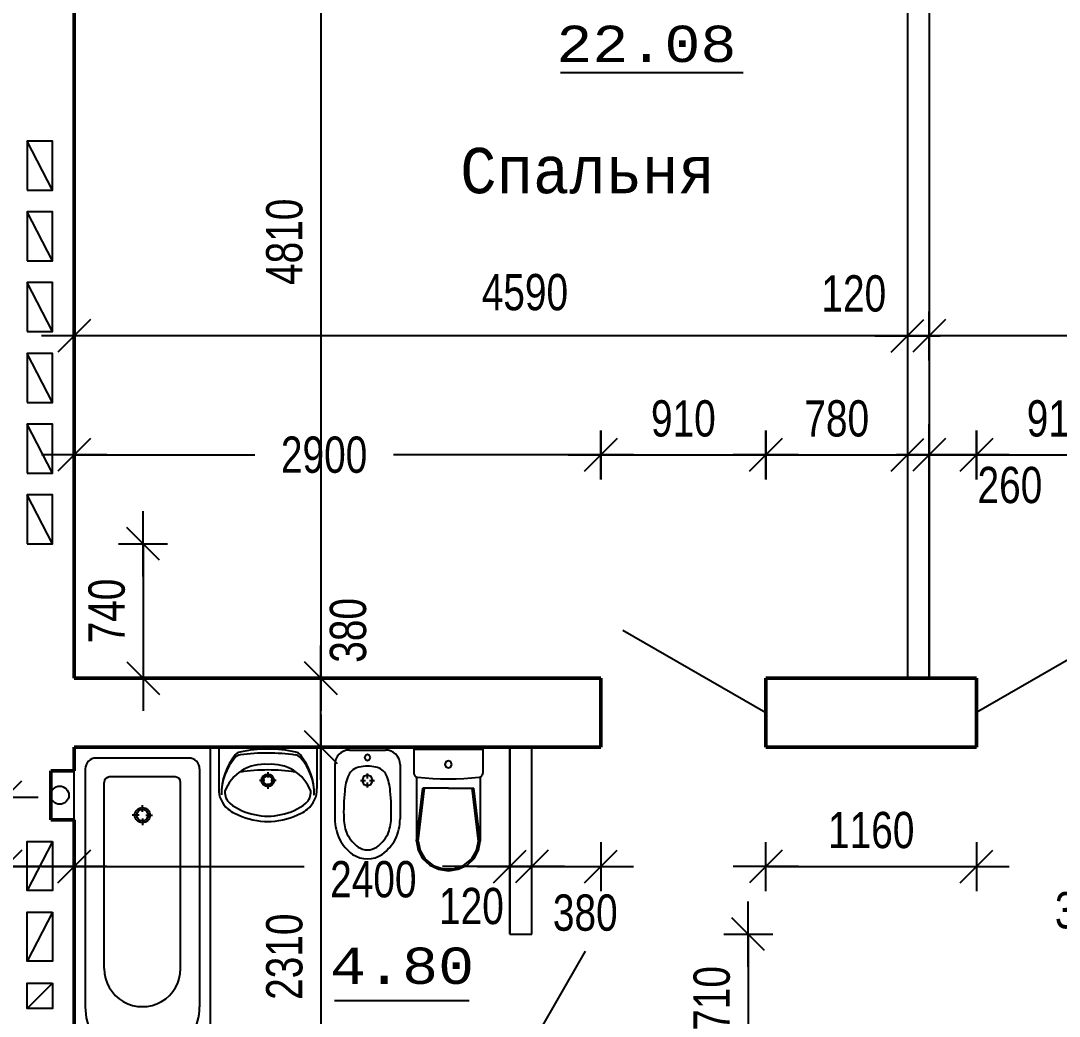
# Model space of a CAD drawing. Extents: x 3578 to 5591, y 95 to 458.
# Drawn here: x 4502.1 to 4559.3, y 181.4 to 236.3 of the extents above; entities that cross this region are included whole.
import ezdxf

# ---------------------------------------------------------------- set-up
doc = ezdxf.new("R2010")
doc.units = 0
doc.header["$MEASUREMENT"] = 0
doc.layers.get('0').update_dxf_attribs({"linetype": 'CONTINUOUS'})
doc.layers.get('DEFPOINTS').update_dxf_attribs({"linetype": 'CONTINUOUS'})
doc.layers.add('Chata', color=7, linetype='CONTINUOUS')
doc.layers.add('Furniture___Equipment', color=7, linetype='CONTINUOUS')
doc.styles.add('RUSS', font='russ', dxfattribs={"width": 0.8})
doc.styles.get("Standard").update_dxf_attribs({"font": 'cour.ttf'})
doc.dimstyles.new('Text 2mm', dxfattribs={"dimtxt": 2, "dimasz": 0.09, "dimexe": 0, "dimexo": 0, "dimgap": 1, "dimtad": 1, "dimdec": 0, "dimlfac": 100, "dimzin": 0, "dimdsep": 46, "dimtxsty": 'RUSS', "dimblk": 'A8MITTA', "dimcen": 3, "dimse1": 1, "dimse2": 1, "dimclrd": 6, "dimclrt": 6, "dimadec": 0, "dimazin": 0, "dimtp": 6, "dimtm": 6, "dimtfac": 1, "dimtdec": 0, "dimtofl": 0, "dimtmove": 2, "dimatfit": 3, "dimldrblk": 'A8MITTA', "dimfxl": 1, "dimtolj": 1, "dimtzin": 0, "dimarcsym": 0})

# ---------------------------------------------------------------- blocks, each defined once
blk = doc.blocks.new('A8MITTA', base_point=(3180, 3140))
for p, q in [((3180, 3155), (3180, 3125)), ((3170, 3130), (3190, 3150)), ((3160, 3140), (3200, 3140))]:
    blk.add_line(p, q)
blk = doc.blocks.new('*D56')
at = {"layer": 'Chata', "color": 6, "lineweight": -2, "ltscale": 0.01, "transparency": 16777216}
blk.add_line((4599.477, 218.892), (4552.257, 218.892), dxfattribs=at)
at = {"layer": 'DEFPOINTS', "color": 0, "ltscale": 0.01, "transparency": 16777216}
for p in [(4552.167, 218.892), (4552.167, 200.028), (4599.567, 200.028)]:
    blk.add_point(p, dxfattribs=at)
at = {"layer": 'Chata', "color": 6, "lineweight": -2, "ltscale": 0.01, "transparency": 16777216, "xscale": 0.09, "yscale": 0.09, "zscale": 0.09, "rotation": 180}
blk.add_blockref('A8MITTA', (4552.167, 218.892), dxfattribs=at)
at = {"layer": 'Chata', "color": 6, "lineweight": -2, "ltscale": 0.01, "transparency": 16777216, "xscale": 0.09, "yscale": 0.09, "zscale": 0.09}
blk.add_blockref('A8MITTA', (4599.567, 218.892), dxfattribs=at)
at = {"layer": 'Chata', "color": 6, "ltscale": 0.01, "transparency": 16777216, "insert": (4562.827, 222.542), "char_height": 2, "attachment_point": 5, "style": 'RUSS'}
blk.add_mtext('\\A1;4740', dxfattribs=at)
blk = doc.blocks.new('*D64')
at = {"layer": 'Chata', "color": 6, "lineweight": -2, "ltscale": 0.01, "transparency": 16777216}
blk.add_line((4534.157, 212.333), (4543.077, 212.333), dxfattribs=at)
at = {"layer": 'DEFPOINTS', "color": 0, "ltscale": 0.01, "transparency": 16777216}
for p in [(4543.167, 212.333), (4534.067, 196.228), (4543.167, 196.228)]:
    blk.add_point(p, dxfattribs=at)
at = {"layer": 'Chata', "color": 6, "lineweight": -2, "ltscale": 0.01, "transparency": 16777216, "xscale": 0.09, "yscale": 0.09, "zscale": 0.09, "rotation": 180}
blk.add_blockref('A8MITTA', (4534.067, 212.333), dxfattribs=at)
at = {"layer": 'Chata', "color": 6, "lineweight": -2, "ltscale": 0.01, "transparency": 16777216, "xscale": 0.09, "yscale": 0.09, "zscale": 0.09}
blk.add_blockref('A8MITTA', (4543.167, 212.333), dxfattribs=at)
at = {"layer": 'Chata', "color": 6, "ltscale": 0.01, "transparency": 16777216, "insert": (4538.617, 214.333), "char_height": 2, "attachment_point": 5, "style": 'RUSS'}
blk.add_mtext('\\A1;910', dxfattribs=at)
blk = doc.blocks.new('*D70')
at = {"layer": 'Chata', "color": 6, "lineweight": -2, "ltscale": 0.01, "transparency": 16777216}
blk.add_line((4518.647, 196.138), (4518.647, 173.218), dxfattribs=at)
at = {"layer": 'DEFPOINTS', "color": 0, "ltscale": 0.01, "transparency": 16777216}
for p in [(4505.067, 196.228), (4505.067, 173.128), (4518.647, 173.128)]:
    blk.add_point(p, dxfattribs=at)
at = {"layer": 'Chata', "color": 6, "lineweight": -2, "ltscale": 0.01, "transparency": 16777216, "xscale": 0.09, "yscale": 0.09, "zscale": 0.09}
for p, rotation in [((4518.647, 196.228), 90), ((4518.647, 173.128), 270)]:
    blk.add_blockref('A8MITTA', p, dxfattribs=dict(at, rotation=rotation))
at = {"layer": 'Chata', "color": 6, "ltscale": 0.01, "transparency": 16777216, "insert": (4516.647, 184.678), "char_height": 2, "attachment_point": 5, "rotation": 90, "style": 'RUSS'}
blk.add_mtext('\\A1;2310', dxfattribs=at)
blk = doc.blocks.new('*D72')
at = {"layer": 'Chata', "color": 6, "lineweight": -2, "ltscale": 0.01, "transparency": 16777216}
for p, q in [((4505.157, 189.646), (4517.72, 189.646)), ((4528.977, 189.646), (4525.358, 189.646))]:
    blk.add_line(p, q, dxfattribs=at)
at = {"layer": 'DEFPOINTS', "color": 0, "ltscale": 0.01, "transparency": 16777216}
for p in [(4529.067, 189.646), (4505.067, 173.128), (4529.067, 173.128)]:
    blk.add_point(p, dxfattribs=at)
at = {"layer": 'Chata', "color": 6, "lineweight": -2, "ltscale": 0.01, "transparency": 16777216, "xscale": 0.09, "yscale": 0.09, "zscale": 0.09, "rotation": 180}
blk.add_blockref('A8MITTA', (4505.067, 189.646), dxfattribs=at)
at = {"layer": 'Chata', "color": 6, "lineweight": -2, "ltscale": 0.01, "transparency": 16777216, "xscale": 0.09, "yscale": 0.09, "zscale": 0.09}
blk.add_blockref('A8MITTA', (4529.067, 189.646), dxfattribs=at)
at = {"layer": 'Chata', "color": 6, "ltscale": 0.01, "transparency": 16777216, "insert": (4521.539, 188.935), "char_height": 2, "attachment_point": 5, "style": 'RUSS'}
blk.add_mtext('\\A1;2400', dxfattribs=at)
blk = doc.blocks.new('Bidet Symb_24')
at = {"layer": 'Furniture___Equipment', "color": 8, "linetype": 'Continuous'}
for p, q in [((0.0805, 0.36), (0.3799, 0.36)), ((0, 0.081), (0, 0.279)), ((0.156, 0.18), (0.1284, 0.18)), ((0.1671, 0.1912), (0.1671, 0.2189)), ((0.2058, 0.18), (0.1782, 0.18)), ((0.1671, 0.1411), (0.1671, 0.1688)), ((0.0805, 0), (0.3799, 0))]:
    blk.add_line(p, q, dxfattribs=at)
for points in [[(0.0805, 0.36), (0.0648, 0.3584), (0.0497, 0.3538), (0.0358, 0.3463), (0.0236, 0.3363), (0.0136, 0.324), (0.0061, 0.31), (0.0015, 0.2948), (0, 0.279)], [(0.4912, 0.3347), (0.4779, 0.3402), (0.4644, 0.3451), (0.4507, 0.3493), (0.4368, 0.3528), (0.4227, 0.3557), (0.4085, 0.3578), (0.3942, 0.3592), (0.3799, 0.36)], [(0.2264, 0.3056), (0.2148, 0.3046), (0.2032, 0.3031), (0.1917, 0.3011), (0.1804, 0.2985), (0.1691, 0.2954), (0.158, 0.2918), (0.1471, 0.2877), (0.1364, 0.2831)], [(0.3785, 0.3105), (0.3595, 0.311), (0.3404, 0.3112), (0.3214, 0.3111), (0.3024, 0.3106), (0.2833, 0.3098), (0.2643, 0.3087), (0.2453, 0.3073), (0.2264, 0.3056)], [(0.4656, 0.2913), (0.4551, 0.2953), (0.4445, 0.2989), (0.4337, 0.302), (0.4229, 0.3047), (0.4119, 0.3068), (0.4008, 0.3085), (0.3897, 0.3098), (0.3785, 0.3105)], [(0.5354, 0.2309), (0.5281, 0.2399), (0.5203, 0.2486), (0.5121, 0.2568), (0.5035, 0.2647), (0.4946, 0.2721), (0.4852, 0.279), (0.4756, 0.2854), (0.4656, 0.2913)], [(0.5751, 0.2617), (0.5663, 0.2726), (0.5569, 0.283), (0.5471, 0.293), (0.5368, 0.3024), (0.526, 0.3114), (0.5148, 0.3197), (0.5032, 0.3275), (0.4912, 0.3347)], [(0.1364, 0.2831), (0.1285, 0.2785), (0.1211, 0.2731), (0.1144, 0.2669), (0.1085, 0.2599), (0.1033, 0.2523), (0.0991, 0.2442), (0.0958, 0.2356), (0.0935, 0.2267)], [(0.5354, 0.1291), (0.5417, 0.1409), (0.5463, 0.1535), (0.5491, 0.1666), (0.55, 0.18), (0.5491, 0.1934), (0.5463, 0.2065), (0.5417, 0.2191), (0.5354, 0.2309)], [(0.5751, 0.0983), (0.5858, 0.1171), (0.5936, 0.1373), (0.5984, 0.1584), (0.6, 0.18), (0.5984, 0.2016), (0.5936, 0.2227), (0.5858, 0.2429), (0.5751, 0.2617)], [(0.0935, 0.2267), (0.0917, 0.2151), (0.0904, 0.2035), (0.0897, 0.1917), (0.0894, 0.18), (0.0897, 0.1683), (0.0904, 0.1565), (0.0917, 0.1449), (0.0935, 0.1333)], [(0.0935, 0.1333), (0.0958, 0.1244), (0.0991, 0.1158), (0.1033, 0.1077), (0.1085, 0.1001), (0.1144, 0.0931), (0.1211, 0.0869), (0.1285, 0.0815), (0.1364, 0.0769)], [(0.4656, 0.0687), (0.4756, 0.0746), (0.4852, 0.081), (0.4946, 0.0879), (0.5035, 0.0953), (0.5121, 0.1032), (0.5203, 0.1114), (0.5281, 0.1201), (0.5354, 0.1291)], [(0, 0.081), (0.0015, 0.0652), (0.0061, 0.05), (0.0136, 0.036), (0.0236, 0.0237), (0.0358, 0.0137), (0.0497, 0.0062), (0.0648, 0.0016), (0.0805, 0)], [(0.1364, 0.0769), (0.1471, 0.0723), (0.158, 0.0682), (0.1691, 0.0646), (0.1804, 0.0615), (0.1917, 0.0589), (0.2032, 0.0569), (0.2148, 0.0554), (0.2264, 0.0544)], [(0.3785, 0.0495), (0.3897, 0.0502), (0.4008, 0.0515), (0.4119, 0.0532), (0.4229, 0.0553), (0.4337, 0.058), (0.4445, 0.0611), (0.4551, 0.0647), (0.4656, 0.0687)], [(0.4912, 0.0253), (0.5032, 0.0325), (0.5148, 0.0403), (0.526, 0.0486), (0.5368, 0.0576), (0.5471, 0.067), (0.5569, 0.077), (0.5663, 0.0874), (0.5751, 0.0983)], [(0.2264, 0.0544), (0.2453, 0.0527), (0.2643, 0.0513), (0.2833, 0.0502), (0.3024, 0.0494), (0.3214, 0.0489), (0.3404, 0.0488), (0.3595, 0.049), (0.3785, 0.0495)], [(0.3799, 0), (0.3942, 0.0008), (0.4085, 0.0022), (0.4227, 0.0043), (0.4368, 0.0072), (0.4507, 0.0107), (0.4644, 0.0149), (0.4779, 0.0198), (0.4912, 0.0253)]]:
    blk.add_lwpolyline(points, dxfattribs=at)
for points in [[(0.041, 0.1963), (0.0295, 0.1916), (0.0248, 0.18), (0.0295, 0.1684), (0.041, 0.1637), (0.0525, 0.1684), (0.0572, 0.18), (0.0525, 0.1916)], [(0.1671, 0.2097), (0.1462, 0.201), (0.1376, 0.18), (0.1462, 0.159), (0.1671, 0.1503), (0.1879, 0.159), (0.1966, 0.18), (0.1879, 0.201)]]:
    blk.add_lwpolyline(points, close=True, dxfattribs=at)
blk = doc.blocks.new('WC 2 Symb_33')
at = {"layer": 'Furniture___Equipment', "color": 8, "linetype": 'Continuous'}
for p, q in [((0, 0), (0, 0.38)), ((0, 0.38), (0.1324, 0.38)), ((0.1536, 0.3649), (0.5068, 0.3649)), ((0.5063, 0.3649), (0.2157, 0.3309)), ((0.5063, 0.356), (0.2157, 0.322)), ((0.2157, 0.19), (0.2157, 0.3309)), ((0.2157, 0.19), (0.2157, 0.0491)), ((0.5063, 0.024), (0.2157, 0.058)), ((0.1538, 0.0151), (0.5068, 0.0151)), ((0.5063, 0.0151), (0.2157, 0.0491)), ((0, 0), (0.1324, 0))]:
    blk.add_line(p, q, dxfattribs=at)
for points in [[(0.1546, 0.3601), (0.1539, 0.3641), (0.1523, 0.3679), (0.1502, 0.3713), (0.1474, 0.3743), (0.1441, 0.3767), (0.1405, 0.3785), (0.1365, 0.3796), (0.1324, 0.38)], [(0.1546, 0.0197), (0.1586, 0.0621), (0.1614, 0.1047), (0.1631, 0.1473), (0.1637, 0.1899), (0.1631, 0.2325), (0.1614, 0.2751), (0.1586, 0.3177), (0.1546, 0.3601)], [(0.5063, 0.024), (0.5592, 0.034), (0.6057, 0.0628), (0.6403, 0.107), (0.6586, 0.1612), (0.6586, 0.2188), (0.6403, 0.273), (0.6057, 0.3172), (0.5592, 0.346), (0.5063, 0.356)], [(0.5068, 0.0151), (0.5572, 0.0236), (0.6027, 0.0485), (0.6388, 0.0872), (0.662, 0.1359), (0.67, 0.19), (0.662, 0.2441), (0.6388, 0.2928), (0.6027, 0.3315), (0.5572, 0.3564), (0.5068, 0.3649)], [(0.1324, 0), (0.1365, 0.0004), (0.1404, 0.0015), (0.1441, 0.0032), (0.1473, 0.0056), (0.1501, 0.0086), (0.1523, 0.012), (0.1538, 0.0157), (0.1546, 0.0197)]]:
    blk.add_lwpolyline(points, dxfattribs=at)
blk.add_lwpolyline([(0.0836, 0.2085), (0.0704, 0.2031), (0.0649, 0.19), (0.0704, 0.1769), (0.0836, 0.1715), (0.0968, 0.1769), (0.1022, 0.19), (0.0968, 0.2031)], close=True, dxfattribs=at)
blk = doc.blocks.new('*D74')
at = {"layer": 'Chata', "color": 6, "lineweight": -2, "ltscale": 0.01, "transparency": 16777216}
blk.add_line((4554.857, 212.333), (4563.777, 212.333), dxfattribs=at)
at = {"layer": 'DEFPOINTS', "color": 0, "ltscale": 0.01, "transparency": 16777216}
for p in [(4563.867, 212.333), (4554.767, 196.228), (4563.867, 196.228)]:
    blk.add_point(p, dxfattribs=at)
at = {"layer": 'Chata', "color": 6, "lineweight": -2, "ltscale": 0.01, "transparency": 16777216, "xscale": 0.09, "yscale": 0.09, "zscale": 0.09, "rotation": 180}
blk.add_blockref('A8MITTA', (4554.767, 212.333), dxfattribs=at)
at = {"layer": 'Chata', "color": 6, "lineweight": -2, "ltscale": 0.01, "transparency": 16777216, "xscale": 0.09, "yscale": 0.09, "zscale": 0.09}
blk.add_blockref('A8MITTA', (4563.867, 212.333), dxfattribs=at)
at = {"layer": 'Chata', "color": 6, "ltscale": 0.01, "transparency": 16777216, "insert": (4559.317, 214.333), "char_height": 2, "attachment_point": 5, "style": 'RUSS'}
blk.add_mtext('\\A1;910', dxfattribs=at)
blk = doc.blocks.new('*D75')
at = {"layer": 'Chata', "color": 6, "lineweight": -2, "ltscale": 0.01, "transparency": 16777216}
for p, q in [((4505.157, 212.333), (4515.008, 212.333)), ((4533.977, 212.333), (4522.646, 212.333))]:
    blk.add_line(p, q, dxfattribs=at)
at = {"layer": 'DEFPOINTS', "color": 0, "ltscale": 0.01, "transparency": 16777216}
for p in [(4505.067, 212.333), (4505.067, 200.028), (4534.067, 200.028)]:
    blk.add_point(p, dxfattribs=at)
at = {"layer": 'Chata', "color": 6, "lineweight": -2, "ltscale": 0.01, "transparency": 16777216, "xscale": 0.09, "yscale": 0.09, "zscale": 0.09, "rotation": 180}
blk.add_blockref('A8MITTA', (4505.067, 212.333), dxfattribs=at)
at = {"layer": 'Chata', "color": 6, "lineweight": -2, "ltscale": 0.01, "transparency": 16777216, "xscale": 0.09, "yscale": 0.09, "zscale": 0.09}
blk.add_blockref('A8MITTA', (4534.067, 212.333), dxfattribs=at)
at = {"layer": 'Chata', "color": 6, "ltscale": 0.01, "transparency": 16777216, "insert": (4518.827, 212.333), "char_height": 2, "attachment_point": 5, "style": 'RUSS'}
blk.add_mtext('\\A1;2900', dxfattribs=at)
blk = doc.blocks.new('*D79')
at = {"layer": 'Chata', "color": 6, "lineweight": -2, "ltscale": 0.01, "transparency": 16777216}
blk.add_line((4552.257, 212.333), (4554.677, 212.333), dxfattribs=at)
at = {"layer": 'DEFPOINTS', "color": 0, "ltscale": 0.01, "transparency": 16777216}
for p in [(4554.767, 212.333), (4552.167, 200.028), (4554.767, 200.028)]:
    blk.add_point(p, dxfattribs=at)
at = {"layer": 'Chata', "color": 6, "lineweight": -2, "ltscale": 0.01, "transparency": 16777216, "xscale": 0.09, "yscale": 0.09, "zscale": 0.09, "rotation": 180}
blk.add_blockref('A8MITTA', (4552.167, 212.333), dxfattribs=at)
at = {"layer": 'Chata', "color": 6, "lineweight": -2, "ltscale": 0.01, "transparency": 16777216, "xscale": 0.09, "yscale": 0.09, "zscale": 0.09}
blk.add_blockref('A8MITTA', (4554.767, 212.333), dxfattribs=at)
at = {"layer": 'Chata', "color": 6, "ltscale": 0.01, "transparency": 16777216, "insert": (4556.606, 210.662), "char_height": 2, "attachment_point": 5, "style": 'RUSS'}
blk.add_mtext('\\A1;260', dxfattribs=at)
blk = doc.blocks.new('*D80')
at = {"layer": 'Chata', "color": 6, "lineweight": -2, "ltscale": 0.01, "transparency": 16777216}
for p, q in [((4550.877, 218.892), (4550.787, 218.892)), ((4552.257, 218.892), (4552.347, 218.892))]:
    blk.add_line(p, q, dxfattribs=at)
at = {"layer": 'DEFPOINTS', "color": 0, "ltscale": 0.01, "transparency": 16777216}
for p in [(4552.167, 218.892), (4550.967, 200.028), (4552.167, 200.028)]:
    blk.add_point(p, dxfattribs=at)
at = {"layer": 'Chata', "color": 6, "lineweight": -2, "ltscale": 0.01, "transparency": 16777216, "xscale": 0.09, "yscale": 0.09, "zscale": 0.09}
blk.add_blockref('A8MITTA', (4550.967, 218.892), dxfattribs=at)
at = {"layer": 'Chata', "color": 6, "lineweight": -2, "ltscale": 0.01, "transparency": 16777216, "xscale": 0.09, "yscale": 0.09, "zscale": 0.09, "rotation": 180}
blk.add_blockref('A8MITTA', (4552.167, 218.892), dxfattribs=at)
at = {"layer": 'Chata', "color": 6, "ltscale": 0.01, "transparency": 16777216, "insert": (4548.006, 221.221), "char_height": 2, "attachment_point": 5, "style": 'RUSS'}
blk.add_mtext('\\A1;120', dxfattribs=at)
blk = doc.blocks.new('*D81')
at = {"layer": 'Chata', "color": 6, "lineweight": -2, "ltscale": 0.01, "transparency": 16777216}
blk.add_line((4543.257, 212.333), (4550.877, 212.333), dxfattribs=at)
at = {"layer": 'DEFPOINTS', "color": 0, "ltscale": 0.01, "transparency": 16777216}
for p in [(4550.967, 212.333), (4543.167, 200.028), (4550.967, 200.028)]:
    blk.add_point(p, dxfattribs=at)
at = {"layer": 'Chata', "color": 6, "lineweight": -2, "ltscale": 0.01, "transparency": 16777216, "xscale": 0.09, "yscale": 0.09, "zscale": 0.09, "rotation": 180}
blk.add_blockref('A8MITTA', (4543.167, 212.333), dxfattribs=at)
at = {"layer": 'Chata', "color": 6, "lineweight": -2, "ltscale": 0.01, "transparency": 16777216, "xscale": 0.09, "yscale": 0.09, "zscale": 0.09}
blk.add_blockref('A8MITTA', (4550.967, 212.333), dxfattribs=at)
at = {"layer": 'Chata', "color": 6, "ltscale": 0.01, "transparency": 16777216, "insert": (4547.067, 214.333), "char_height": 2, "attachment_point": 5, "style": 'RUSS'}
blk.add_mtext('\\A1;780', dxfattribs=at)
blk = doc.blocks.new('*D82')
at = {"layer": 'Chata', "color": 6, "lineweight": -2, "ltscale": 0.01, "transparency": 16777216}
blk.add_line((4543.257, 189.646), (4554.677, 189.646), dxfattribs=at)
at = {"layer": 'DEFPOINTS', "color": 0, "ltscale": 0.01, "transparency": 16777216}
for p in [(4543.167, 196.228), (4554.767, 196.228), (4554.767, 189.646)]:
    blk.add_point(p, dxfattribs=at)
at = {"layer": 'Chata', "color": 6, "lineweight": -2, "ltscale": 0.01, "transparency": 16777216, "xscale": 0.09, "yscale": 0.09, "zscale": 0.09, "rotation": 180}
blk.add_blockref('A8MITTA', (4543.167, 189.646), dxfattribs=at)
at = {"layer": 'Chata', "color": 6, "lineweight": -2, "ltscale": 0.01, "transparency": 16777216, "xscale": 0.09, "yscale": 0.09, "zscale": 0.09}
blk.add_blockref('A8MITTA', (4554.767, 189.646), dxfattribs=at)
at = {"layer": 'Chata', "color": 6, "ltscale": 0.01, "transparency": 16777216, "insert": (4548.967, 191.646), "char_height": 2, "attachment_point": 5, "style": 'RUSS'}
blk.add_mtext('\\A1;1160', dxfattribs=at)
blk = doc.blocks.new('*D87')
at = {"layer": 'Chata', "color": 6, "lineweight": -2, "ltscale": 0.01, "transparency": 16777216}
blk.add_line((4550.877, 218.892), (4505.157, 218.892), dxfattribs=at)
at = {"layer": 'DEFPOINTS', "color": 0, "ltscale": 0.01, "transparency": 16777216}
for p in [(4505.067, 218.892), (4505.067, 200.028), (4550.967, 200.028)]:
    blk.add_point(p, dxfattribs=at)
at = {"layer": 'Chata', "color": 6, "lineweight": -2, "ltscale": 0.01, "transparency": 16777216, "xscale": 0.09, "yscale": 0.09, "zscale": 0.09, "rotation": 180}
blk.add_blockref('A8MITTA', (4505.067, 218.892), dxfattribs=at)
at = {"layer": 'Chata', "color": 6, "lineweight": -2, "ltscale": 0.01, "transparency": 16777216, "xscale": 0.09, "yscale": 0.09, "zscale": 0.09}
blk.add_blockref('A8MITTA', (4550.967, 218.892), dxfattribs=at)
at = {"layer": 'Chata', "color": 6, "ltscale": 0.01, "transparency": 16777216, "insert": (4529.889, 221.292), "char_height": 2, "attachment_point": 5, "style": 'RUSS'}
blk.add_mtext('\\A1;4590', dxfattribs=at)
blk = doc.blocks.new('*D88')
at = {"layer": 'Chata', "color": 6, "lineweight": -2, "ltscale": 0.01, "transparency": 16777216}
blk.add_line((4518.647, 196.318), (4518.647, 199.938), dxfattribs=at)
at = {"layer": 'DEFPOINTS', "color": 0, "ltscale": 0.01, "transparency": 16777216}
for p in [(4518.647, 200.028), (4534.067, 200.028), (4534.067, 196.228)]:
    blk.add_point(p, dxfattribs=at)
at = {"layer": 'Chata', "color": 6, "lineweight": -2, "ltscale": 0.01, "transparency": 16777216, "xscale": 0.09, "yscale": 0.09, "zscale": 0.09}
for p, rotation in [((4518.647, 200.028), 90), ((4518.647, 196.228), 270)]:
    blk.add_blockref('A8MITTA', p, dxfattribs=dict(at, rotation=rotation))
at = {"layer": 'Chata', "color": 6, "ltscale": 0.01, "transparency": 16777216, "insert": (4520.156, 202.663), "char_height": 2, "attachment_point": 5, "rotation": 90, "style": 'RUSS'}
blk.add_mtext('\\A1;380', dxfattribs=at)
blk = doc.blocks.new('Basin Symb_23')
at = {"layer": 'Furniture___Equipment', "color": 8, "linetype": 'Continuous'}
for p, q in [((0, 0.41), (0.54, 0.41)), ((0, 0.41), (0, 0.1816)), ((0.3551, 0.41), (0.1849, 0.41)), ((0.54, 0.41), (0.54, 0.1816)), ((0.2699, 0.2722), (0.2699, 0.2434)), ((0.2532, 0.2267), (0.2244, 0.2267)), ((0.2699, 0.21), (0.2699, 0.1812)), ((0.3154, 0.2267), (0.2866, 0.2267))]:
    blk.add_line(p, q, dxfattribs=at)
for radius in [0.035, 0.025]:
    blk.add_circle((0.2699, 0.2267), radius, dxfattribs=at)
for centre, radius, start, end in [((0.3535, 0.1519), 0.3396, 140.6648, 180.9072), ((0.319, 0.1502), 0.3051, 138.5245, 180.6767), ((0.1241, 0.3224), 0.045, 97.8304, 138.5245), ((0.1256, 0.3387), 0.045, 102.694, 140.6648), ((0.2642, -0.2768), 0.6759, 89.4897, 102.694), ((0.2752, -0.7761), 1.1538, 90.245, 97.8304), ((0.2751, -0.2768), 0.6759, 77.2285, 90.4328), ((0.2635, -0.7761), 1.1538, 82.0921, 89.6775), ((0.4161, 0.3222), 0.045, 41.398, 82.0921), ((0.4146, 0.3385), 0.045, 39.2578, 77.2285), ((0.1865, 0.152), 0.3396, 359.0153, 39.2578), ((0.2209, 0.1502), 0.3051, 359.2458, 41.398), ((0.2507, 0.0751), 0.2406, 85.394, 121.0561), ((0.2893, 0.0751), 0.2406, 58.9439, 94.606), ((0.2571, 0.079), 0.2407, 122.8442, 158.4481), ((0.2699, -0.7007), 0.9849, 81.1796, 98.8266), ((0.2829, 0.079), 0.2407, 21.5519, 57.1558), ((0.1372, 0.1757), 0.1374, 177.5448, 231.2546), ((0.4028, 0.1757), 0.1374, 308.7454, 2.4552), ((0.114, 0.1619), 0.0809, 176.0694, 229.1984), ((0.426, 0.1619), 0.0809, 310.8016, 3.9306), ((0.1843, 0.2346), 0.2128, 231.3152, 242.8429), ((0.2466, 0.3274), 0.293, 230.7149, 260.0022), ((0.2934, 0.3274), 0.293, 279.9978, 309.2851), ((0.3557, 0.2346), 0.2128, 297.1571, 308.6848), ((0.2837, 0.4437), 0.4442, 243.7403, 265.7948), ((0.27, 0.3467), 0.3167, 256.4334, 283.5666), ((0.27, 0.27), 0.27, 265.9876, 274.0124), ((0.2563, 0.4437), 0.4442, 274.2052, 296.2597)]:
    blk.add_arc(centre, radius, start, end, dxfattribs=at)
blk = doc.blocks.new('*D124')
at = {"color": 6, "lineweight": -2, "ltscale": 0.01, "transparency": 16777216}
blk.add_line((4542.189, 185.838), (4542.189, 178.918), dxfattribs=at)
at = {"layer": 'DEFPOINTS', "color": 0, "ltscale": 0.01, "transparency": 16777216}
for p in [(4530.267, 185.928), (4530.267, 178.828), (4542.189, 178.828)]:
    blk.add_point(p, dxfattribs=at)
at = {"color": 6, "lineweight": -2, "ltscale": 0.01, "transparency": 16777216, "xscale": 0.09, "yscale": 0.09, "zscale": 0.09}
for p, rotation in [((4542.189, 185.928), 90), ((4542.189, 178.828), 270)]:
    blk.add_blockref('A8MITTA', p, dxfattribs=dict(at, rotation=rotation))
at = {"color": 6, "ltscale": 0.01, "transparency": 16777216, "insert": (4540.189, 182.378), "char_height": 2, "attachment_point": 5, "rotation": 90, "style": 'RUSS'}
blk.add_mtext('\\A1;710', dxfattribs=at)
blk = doc.blocks.new('*D125')
at = {"color": 6, "lineweight": -2, "ltscale": 0.01, "transparency": 16777216}
for p, q in [((4528.977, 189.646), (4528.887, 189.646)), ((4530.357, 189.646), (4530.447, 189.646))]:
    blk.add_line(p, q, dxfattribs=at)
at = {"layer": 'DEFPOINTS', "color": 0, "ltscale": 0.01, "transparency": 16777216}
for p in [(4529.067, 196.228), (4530.267, 196.228), (4530.267, 189.646)]:
    blk.add_point(p, dxfattribs=at)
at = {"color": 6, "lineweight": -2, "ltscale": 0.01, "transparency": 16777216, "xscale": 0.09, "yscale": 0.09, "zscale": 0.09}
blk.add_blockref('A8MITTA', (4529.067, 189.646), dxfattribs=at)
at = {"color": 6, "lineweight": -2, "ltscale": 0.01, "transparency": 16777216, "xscale": 0.09, "yscale": 0.09, "zscale": 0.09, "rotation": 180}
blk.add_blockref('A8MITTA', (4530.267, 189.646), dxfattribs=at)
at = {"color": 6, "ltscale": 0.01, "transparency": 16777216, "insert": (4526.943, 187.458), "char_height": 2, "attachment_point": 5, "style": 'RUSS'}
blk.add_mtext('\\A1;120', dxfattribs=at)
blk = doc.blocks.new('*D126')
at = {"color": 6, "lineweight": -2, "ltscale": 0.01, "transparency": 16777216}
blk.add_line((4530.357, 189.646), (4533.977, 189.646), dxfattribs=at)
at = {"layer": 'DEFPOINTS', "color": 0, "ltscale": 0.01, "transparency": 16777216}
for p in [(4530.267, 196.228), (4534.067, 196.228), (4534.067, 189.646)]:
    blk.add_point(p, dxfattribs=at)
at = {"color": 6, "lineweight": -2, "ltscale": 0.01, "transparency": 16777216, "xscale": 0.09, "yscale": 0.09, "zscale": 0.09, "rotation": 180}
blk.add_blockref('A8MITTA', (4530.267, 189.646), dxfattribs=at)
at = {"color": 6, "lineweight": -2, "ltscale": 0.01, "transparency": 16777216, "xscale": 0.09, "yscale": 0.09, "zscale": 0.09}
blk.add_blockref('A8MITTA', (4534.067, 189.646), dxfattribs=at)
at = {"color": 6, "ltscale": 0.01, "transparency": 16777216, "insert": (4533.213, 187.095), "char_height": 2, "attachment_point": 5, "style": 'RUSS'}
blk.add_mtext('\\A1;380', dxfattribs=at)
blk = doc.blocks.new('*D129')
at = {"color": 6, "lineweight": -2, "ltscale": 0.01, "transparency": 16777216}
blk.add_line((4518.647, 248.038), (4518.647, 200.118), dxfattribs=at)
at = {"layer": 'DEFPOINTS', "color": 0, "ltscale": 0.01, "transparency": 16777216}
for p in [(4505.067, 248.128), (4505.067, 200.028), (4518.647, 200.028)]:
    blk.add_point(p, dxfattribs=at)
at = {"color": 6, "lineweight": -2, "ltscale": 0.01, "transparency": 16777216, "xscale": 0.09, "yscale": 0.09, "zscale": 0.09}
for p, rotation in [((4518.647, 248.128), 90), ((4518.647, 200.028), 270)]:
    blk.add_blockref('A8MITTA', p, dxfattribs=dict(at, rotation=rotation))
at = {"color": 6, "ltscale": 0.01, "transparency": 16777216, "insert": (4516.647, 224.078), "char_height": 2, "attachment_point": 5, "rotation": 90, "style": 'RUSS'}
blk.add_mtext('\\A1;4810', dxfattribs=at)
blk = doc.blocks.new('*D140')
at = {"color": 6, "lineweight": -2, "ltscale": 0.01, "transparency": 16777216}
blk.add_line((4563.957, 189.646), (4567.577, 189.646), dxfattribs=at)
at = {"layer": 'DEFPOINTS', "color": 0, "ltscale": 0.01, "transparency": 16777216}
for p in [(4567.667, 197.428), (4563.867, 196.228), (4567.667, 189.646)]:
    blk.add_point(p, dxfattribs=at)
at = {"color": 6, "lineweight": -2, "ltscale": 0.01, "transparency": 16777216, "xscale": 0.09, "yscale": 0.09, "zscale": 0.09, "rotation": 180}
blk.add_blockref('A8MITTA', (4563.867, 189.646), dxfattribs=at)
at = {"color": 6, "lineweight": -2, "ltscale": 0.01, "transparency": 16777216, "xscale": 0.09, "yscale": 0.09, "zscale": 0.09}
blk.add_blockref('A8MITTA', (4567.667, 189.646), dxfattribs=at)
at = {"color": 6, "ltscale": 0.01, "transparency": 16777216, "insert": (4560.871, 187.225), "char_height": 2, "attachment_point": 5, "style": 'RUSS'}
blk.add_mtext('\\A1;380', dxfattribs=at)
blk = doc.blocks.new('Bath Symb_2')
at = {"layer": 'Furniture___Equipment', "color": 8, "linetype": 'Continuous'}
for p, q in [((1.8, 0.75), (0, 0.75)), ((0, 0.75), (0, 0)), ((1.8, 0.75), (1.8, 0)), ((0.12, 0.69), (1.4304, 0.69)), ((0.06, 0.63), (0.06, 0.12)), ((1.2197, 0.5856), (0.1944, 0.5856)), ((0.1644, 0.5556), (0.1644, 0.1944)), ((0.375, 0.3934), (0.375, 0.4304)), ((0.3566, 0.375), (0.3196, 0.375)), ((0.375, 0.3566), (0.375, 0.3196)), ((0.3934, 0.375), (0.4304, 0.375)), ((1.2197, 0.1644), (0.1944, 0.1644)), ((0.12, 0.06), (1.4304, 0.06)), ((1.8, 0), (0, 0))]:
    blk.add_line(p, q, dxfattribs=at)
for radius in [0.0419, 0.0313]:
    blk.add_circle((0.375, 0.375), radius, dxfattribs=at)
for centre, radius, start, end in [((0.12, 0.63), 0.06, 90, 180), ((1.4304, 0.375), 0.315, 270, 90), ((0.1944, 0.5556), 0.03, 90, 180), ((1.2197, 0.375), 0.2106, 270, 90), ((0.1944, 0.1944), 0.03, 180, 270), ((0.12, 0.12), 0.06, 180, 270)]:
    blk.add_arc(centre, radius, start, end, dxfattribs=at)
blk = doc.blocks.new('*D407')
at = {"color": 6, "lineweight": -2, "ltscale": 0.01, "transparency": 16777216}
blk.add_line((4504.977, 189.646), (4501.357, 189.646), dxfattribs=at)
at = {"layer": 'DEFPOINTS', "color": 0, "ltscale": 0.01, "transparency": 16777216}
for p in [(4505.067, 200.028), (4501.267, 199.528), (4501.267, 189.646)]:
    blk.add_point(p, dxfattribs=at)
at = {"color": 6, "lineweight": -2, "ltscale": 0.01, "transparency": 16777216, "xscale": 0.09, "yscale": 0.09, "zscale": 0.09, "rotation": 180}
blk.add_blockref('A8MITTA', (4501.267, 189.646), dxfattribs=at)
at = {"color": 6, "lineweight": -2, "ltscale": 0.01, "transparency": 16777216, "xscale": 0.09, "yscale": 0.09, "zscale": 0.09}
blk.add_blockref('A8MITTA', (4505.067, 189.646), dxfattribs=at)
at = {"color": 6, "ltscale": 0.01, "transparency": 16777216, "insert": (4497.633, 187.535), "char_height": 2, "attachment_point": 5, "style": 'RUSS'}
blk.add_mtext('\\A1;380', dxfattribs=at)
blk = doc.blocks.new('*D408')
at = {"color": 6, "lineweight": -2, "ltscale": 0.01, "transparency": 16777216}
blk.add_line((4462.057, 189.646), (4501.177, 189.646), dxfattribs=at)
at = {"layer": 'DEFPOINTS', "color": 0, "ltscale": 0.01, "transparency": 16777216}
for p in [(4501.267, 189.646), (4461.967, 158.928), (4501.267, 158.928)]:
    blk.add_point(p, dxfattribs=at)
at = {"color": 6, "lineweight": -2, "ltscale": 0.01, "transparency": 16777216, "xscale": 0.09, "yscale": 0.09, "zscale": 0.09, "rotation": 180}
blk.add_blockref('A8MITTA', (4461.967, 189.646), dxfattribs=at)
at = {"color": 6, "lineweight": -2, "ltscale": 0.01, "transparency": 16777216, "xscale": 0.09, "yscale": 0.09, "zscale": 0.09}
blk.add_blockref('A8MITTA', (4501.267, 189.646), dxfattribs=at)
at = {"color": 6, "ltscale": 0.01, "transparency": 16777216, "insert": (4481.617, 191.646), "char_height": 2, "attachment_point": 5, "style": 'RUSS'}
blk.add_mtext('\\A1;3930', dxfattribs=at)
blk = doc.blocks.new('*D478')
at = {"color": 6, "lineweight": -2, "ltscale": 0.01, "transparency": 16777216}
blk.add_line((4492.357, 193.469), (4501.177, 193.469), dxfattribs=at)
at = {"layer": 'DEFPOINTS', "color": 0, "ltscale": 0.01, "transparency": 16777216}
for p in [(4492.267, 199.528), (4501.267, 199.528), (4501.267, 193.469)]:
    blk.add_point(p, dxfattribs=at)
at = {"color": 6, "lineweight": -2, "ltscale": 0.01, "transparency": 16777216, "xscale": 0.09, "yscale": 0.09, "zscale": 0.09, "rotation": 180}
blk.add_blockref('A8MITTA', (4492.267, 193.469), dxfattribs=at)
at = {"color": 6, "lineweight": -2, "ltscale": 0.01, "transparency": 16777216, "xscale": 0.09, "yscale": 0.09, "zscale": 0.09}
blk.add_blockref('A8MITTA', (4501.267, 193.469), dxfattribs=at)
at = {"color": 6, "ltscale": 0.01, "transparency": 16777216, "insert": (4496.767, 195.469), "char_height": 2, "attachment_point": 5, "style": 'RUSS'}
blk.add_mtext('\\A1;900', dxfattribs=at)
blk = doc.blocks.new('*D480')
at = {"color": 6, "lineweight": -2, "ltscale": 0.01, "transparency": 16777216}
for p, q in [((4499.877, 239.735), (4499.787, 239.735)), ((4501.357, 239.735), (4501.447, 239.735))]:
    blk.add_line(p, q, dxfattribs=at)
at = {"layer": 'DEFPOINTS', "color": 0, "ltscale": 0.01, "transparency": 16777216}
for p in [(4501.267, 239.735), (4499.967, 221.728), (4501.267, 221.728)]:
    blk.add_point(p, dxfattribs=at)
at = {"color": 6, "lineweight": -2, "ltscale": 0.01, "transparency": 16777216, "xscale": 0.09, "yscale": 0.09, "zscale": 0.09}
blk.add_blockref('A8MITTA', (4499.967, 239.735), dxfattribs=at)
at = {"color": 6, "lineweight": -2, "ltscale": 0.01, "transparency": 16777216, "xscale": 0.09, "yscale": 0.09, "zscale": 0.09, "rotation": 180}
blk.add_blockref('A8MITTA', (4501.267, 239.735), dxfattribs=at)
at = {"color": 6, "ltscale": 0.01, "transparency": 16777216, "insert": (4498.955, 237.138), "char_height": 2, "attachment_point": 5, "style": 'RUSS'}
blk.add_mtext('\\A1;130', dxfattribs=at)
blk = doc.blocks.new('*D502')
at = {"color": 6, "lineweight": -2, "ltscale": 0.01, "transparency": 16777216}
blk.add_line((4508.857, 207.338), (4508.857, 200.118), dxfattribs=at)
at = {"layer": 'DEFPOINTS', "color": 0, "ltscale": 0.01, "transparency": 16777216}
for p in [(4503.867, 207.428), (4505.067, 200.028), (4508.857, 200.028)]:
    blk.add_point(p, dxfattribs=at)
at = {"color": 6, "lineweight": -2, "ltscale": 0.01, "transparency": 16777216, "xscale": 0.09, "yscale": 0.09, "zscale": 0.09}
for p, rotation in [((4508.857, 207.428), 90), ((4508.857, 200.028), 270)]:
    blk.add_blockref('A8MITTA', p, dxfattribs=dict(at, rotation=rotation))
at = {"color": 6, "ltscale": 0.01, "transparency": 16777216, "insert": (4506.857, 203.728), "char_height": 2, "attachment_point": 5, "rotation": 90, "style": 'RUSS'}
blk.add_mtext('\\A1;740', dxfattribs=at)

msp = doc.modelspace()

# ---------------------------------------------------------------- linework, layer by layer
at = {"ltscale": 0.01}
msp.add_line((4552.167, 200.028), (4552.167, 214.028), dxfattribs=at)
at = {"layer": 'Chata', "lineweight": 50, "ltscale": 0.01}
for p, q in [((4505.067, 200.028), (4505.067, 248.128)), ((4505.067, 208.028), (4505.067, 200.028)), ((4505.067, 200.028), (4534.067, 200.028)), ((4505.067, 200.028), (4534.067, 200.028)), ((4505.067, 200.028), (4511.067, 200.028)), ((4534.067, 200.028), (4534.067, 196.228)), ((4543.167, 200.028), (4554.767, 200.028)), ((4543.167, 200.028), (4543.167, 196.228)), ((4550.967, 200.028), (4544.717, 200.028)), ((4554.767, 200.028), (4554.767, 196.228)), ((4505.067, 196.228), (4534.067, 196.228)), ((4505.067, 194.928), (4505.067, 196.228)), ((4543.167, 196.228), (4554.767, 196.228)), ((4505.067, 194.928), (4503.766, 194.928)), ((4503.766, 194.928), (4503.766, 192.228)), ((4503.766, 192.228), (4505.067, 192.228)), ((4505.067, 171.228), (4505.067, 192.228))]:
    msp.add_line(p, q, dxfattribs=at)
at = {"layer": 'Chata', "ltscale": 0.01}
for p, q in [((4550.967, 248.128), (4550.967, 200.028)), ((4552.167, 248.128), (4552.167, 200.028)), ((4535.286, 202.678), (4543.167, 198.128)), ((4562.648, 202.678), (4554.767, 198.128)), ((4554.767, 200.028), (4552.167, 200.028)), ((4552.167, 200.028), (4553.617, 200.028)), ((4505.067, 196.228), (4510.267, 196.228)), ((4529.067, 196.228), (4529.067, 185.928)), ((4503.867, 191.028), (4502.467, 188.328)), ((4503.867, 187.128), (4502.467, 184.428)), ((4529.067, 185.928), (4530.267, 185.928)), ((4533.217, 184.977), (4529.667, 178.828)), ((4503.868, 183.228), (4502.468, 181.828))]:
    msp.add_line(p, q, dxfattribs=at)
at = {"layer": 'Chata', "color": 0, "ltscale": 0.01}
for p, q in [((4531.858, 233.41), (4541.912, 233.41)), ((4505.067, 208.028), (4505.067, 200.028)), ((4519.395, 182.267), (4526.815, 182.267))]:
    msp.add_line(p, q, dxfattribs=at)
at = {"layer": 'Chata'}
for p, q in [((4503.867, 226.928), (4502.467, 229.628)), ((4503.867, 223.028), (4502.467, 225.728)), ((4503.867, 219.128), (4502.467, 221.828)), ((4503.867, 215.228), (4502.467, 217.928)), ((4503.867, 211.328), (4502.467, 214.028)), ((4503.867, 207.428), (4502.467, 210.128)), ((4543.167, 200.028), (4543.167, 196.228)), ((4550.124, 200.028), (4551.002, 200.028)), ((4529.067, 185.928), (4529.067, 196.228)), ((4530.267, 185.928), (4530.267, 196.228))]:
    msp.add_line(p, q, dxfattribs=at)
at = {"layer": 'Chata', "ltscale": 0.01}
for points in [[(4502.467, 226.928), (4503.867, 226.928), (4503.867, 229.628), (4502.467, 229.628)], [(4502.467, 223.028), (4503.867, 223.028), (4503.867, 225.728), (4502.467, 225.728)], [(4502.467, 219.128), (4503.867, 219.128), (4503.867, 221.828), (4502.467, 221.828)], [(4502.467, 215.228), (4503.867, 215.228), (4503.867, 217.928), (4502.467, 217.928)], [(4502.467, 211.328), (4503.867, 211.328), (4503.867, 214.028), (4502.467, 214.028)], [(4502.467, 211.328), (4503.867, 211.328), (4503.867, 214.028), (4502.467, 214.028)], [(4502.467, 207.428), (4503.867, 207.428), (4503.867, 210.128), (4502.467, 210.128)], [(4502.467, 207.428), (4503.867, 207.428), (4503.867, 210.128), (4502.467, 210.128)], [(4503.867, 191.028), (4503.867, 188.328), (4502.467, 188.328), (4502.467, 191.028)], [(4503.867, 187.128), (4503.867, 184.428), (4502.467, 184.428), (4502.467, 187.128)], [(4503.868, 183.228), (4503.868, 181.828), (4502.468, 181.828), (4502.468, 183.228)]]:
    msp.add_lwpolyline(points, close=True, dxfattribs=at)
msp.add_circle((4504.266, 193.578), 0.5, dxfattribs=at)

# ---------------------------------------------------------------- block references
at = {"layer": 'Chata', "xscale": 10, "yscale": 10, "zscale": 10}
msp.add_blockref('Basin Symb_23', (4513.027, 192.127), dxfattribs=at)
at = {"layer": 'Chata', "xscale": 10, "yscale": 10, "zscale": 10, "rotation": 270}
for name, p in [('Bidet Symb_24', (4519.416, 196.068)), ('WC 2 Symb_33', (4523.771, 196.115))]:
    msp.add_blockref(name, p, dxfattribs=at)
at = {"layer": 'Furniture___Equipment', "xscale": 10, "yscale": 10, "zscale": 10, "rotation": 270}
msp.add_blockref('Bath Symb_2', (4505.067, 196.228), dxfattribs=at)

# ---------------------------------------------------------------- texts
at = {"layer": 'Chata'}
for s, height, width, p in [('22.08', 2, 0.99, (4531.62, 233.989)), ('Спальня', 2.5, 0.8, (4526.325, 226.755)), ('4.80', 2, 0.99, (4519.156, 183.181))]:
    msp.add_text(s, height=height, dxfattribs=dict(at, width=width)).set_placement(p)

# ---------------------------------------------------------------- dimensions: what is measured, and where the dimension line sits
at = {"ltscale": 0.01}
for base, p1, p2, picture, middle in [((4518.647, 200.028), (4505.067, 248.128), (4505.067, 200.028), '*D129', (4516.647, 224.078)), ((4508.857, 200.028), (4503.867, 207.428), (4505.067, 200.028), '*D502', (4506.857, 203.728)), ((4542.189, 178.828), (4530.267, 185.928), (4530.267, 178.828), '*D124', (4540.189, 182.378))]:
    dim = msp.add_linear_dim(base=base, p1=p1, p2=p2, angle=90, dimstyle='Text 2mm', dxfattribs=at)
    dim.commit()
    dim.dimension.update_dxf_attribs({"geometry": picture, "text_midpoint": middle})
for base, p1, p2, picture, middle in [((4501.267, 239.735), (4499.967, 221.728), (4501.267, 221.728), '*D480', (4498.955, 237.138)), ((4501.267, 189.646), (4505.067, 200.028), (4501.267, 199.528), '*D407', (4497.633, 187.535)), ((4567.667, 189.646), (4563.867, 196.228), (4567.667, 197.428), '*D140', (4560.871, 187.225)), ((4530.267, 189.646), (4529.067, 196.228), (4530.267, 196.228), '*D125', (4526.943, 187.458)), ((4534.067, 189.646), (4530.267, 196.228), (4534.067, 196.228), '*D126', (4533.213, 187.095))]:
    dim = msp.add_linear_dim(base=base, p1=p1, p2=p2, dimstyle='Text 2mm', dxfattribs=at)
    dim.commit()
    dim.dimension.update_dxf_attribs({"geometry": picture, "text_midpoint": middle, "dimtype": 160})
for base, p1, p2, picture, middle in [((4501.267, 193.469), (4492.267, 199.528), (4501.267, 199.528), '*D478', (4496.767, 195.469)), ((4501.267, 189.646), (4461.967, 158.928), (4501.267, 158.928), '*D408', (4481.617, 191.646))]:
    dim = msp.add_linear_dim(base=base, p1=p1, p2=p2, dimstyle='Text 2mm', dxfattribs=at)
    dim.commit()
    dim.dimension.update_dxf_attribs({"geometry": picture, "text_midpoint": middle})
at = {"layer": 'Chata', "ltscale": 0.01}
for base, p1, p2, angle, picture, middle in [((4552.167, 218.892), (4599.567, 200.028), (4552.167, 200.028), 180, '*D56', (4562.827, 222.542)), ((4518.647, 200.028), (4534.067, 196.228), (4534.067, 200.028), 90, '*D88', (4520.156, 202.663))]:
    dim = msp.add_linear_dim(base=base, p1=p1, p2=p2, angle=angle, dimstyle='Text 2mm', dxfattribs=at)
    dim.commit()
    dim.dimension.update_dxf_attribs({"geometry": picture, "text_midpoint": middle, "dimtype": 160})
for base, p1, p2, picture, middle in [((4505.067, 218.892), (4550.967, 200.028), (4505.067, 200.028), '*D87', (4529.889, 221.292)), ((4552.167, 218.892), (4550.967, 200.028), (4552.167, 200.028), '*D80', (4548.006, 221.221)), ((4505.067, 212.333), (4534.067, 200.028), (4505.067, 200.028), '*D75', (4518.827, 212.333)), ((4554.767, 212.333), (4552.167, 200.028), (4554.767, 200.028), '*D79', (4556.606, 210.662)), ((4529.067, 189.646), (4505.067, 173.128), (4529.067, 173.128), '*D72', (4521.539, 188.935))]:
    dim = msp.add_linear_dim(base=base, p1=p1, p2=p2, dimstyle='Text 2mm', dxfattribs=at)
    dim.commit()
    dim.dimension.update_dxf_attribs({"geometry": picture, "text_midpoint": middle, "dimtype": 160})
for base, p1, p2, picture, middle in [((4543.167, 212.333), (4534.067, 196.228), (4543.167, 196.228), '*D64', (4538.617, 214.333)), ((4550.967, 212.333), (4543.167, 200.028), (4550.967, 200.028), '*D81', (4547.067, 214.333)), ((4563.867, 212.333), (4554.767, 196.228), (4563.867, 196.228), '*D74', (4559.317, 214.333)), ((4554.767, 189.646), (4543.167, 196.228), (4554.767, 196.228), '*D82', (4548.967, 191.646))]:
    dim = msp.add_linear_dim(base=base, p1=p1, p2=p2, dimstyle='Text 2mm', dxfattribs=at)
    dim.commit()
    dim.dimension.update_dxf_attribs({"geometry": picture, "text_midpoint": middle})
dim = msp.add_linear_dim(base=(4518.647, 173.128), p1=(4505.067, 196.228), p2=(4505.067, 173.128), angle=90, dimstyle='Text 2mm', dxfattribs=at)
dim.commit()
dim.dimension.update_dxf_attribs({"geometry": '*D70', "text_midpoint": (4516.647, 184.678)})

doc.saveas('drawing.dxf')
